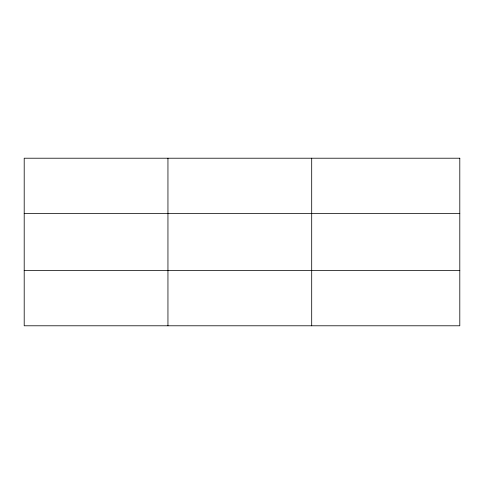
<?xml version="1.0" encoding="UTF-8"?>
<svg xmlns="http://www.w3.org/2000/svg" width="484" height="484" viewBox="0 0 484 484"><rect width="100%" height="100%" fill="white"/><g stroke="black" fill="none" stroke-linecap="round" stroke-linejoin="round"><path stroke-width="0.73" d="M167.948 158.214L167.948 325.786M311.696 158.214L311.696 325.786M24.2 213.511L459.8 213.511M24.2 270.489L459.8 270.489M459.8 158.214L459.8 325.786L24.2 325.786L24.2 158.214L459.8 158.214"/></g></svg>
